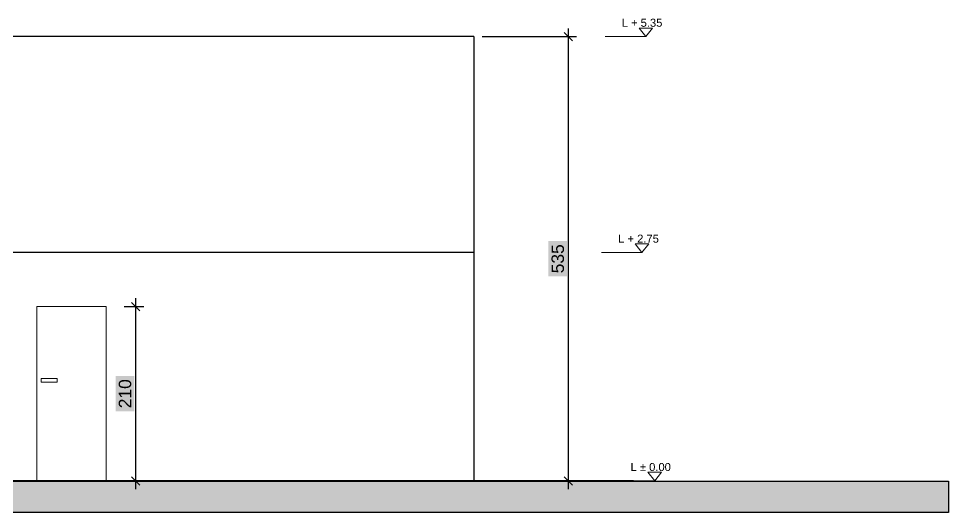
# Model space of a CAD drawing. Header units: inches. Extents: x 4350 to 28384, y -6772 to 993.
# Drawn here: x 16058 to 17178, y -2887 to -2292 of the extents above; entities that cross this region are included whole.
import ezdxf

# ---------------------------------------------------------------- set-up
doc = ezdxf.new("R2010")
doc.units = ezdxf.units.IN
doc.header["$MEASUREMENT"] = 0
doc.layers.add('ARREDI_attrezzature', color=7, linetype='Continuous')
doc.layers.add('INFISSI', color=4, linetype='Continuous', lineweight=18)
doc.layers.add('QUOTE', color=3, linetype='Continuous', lineweight=9)
doc.styles.get("Standard").update_dxf_attribs({"font": 'arial.ttf'})
doc.dimstyles.new('ook', dxfattribs={"dimtxt": 15, "dimasz": 10, "dimexe": 10, "dimexo": 10, "dimgap": 5, "dimtad": 1, "dimtoh": 1, "dimdec": 0, "dimzin": 0, "dimdsep": 46, "dimtxsty": 'Standard', "dimblk": 'OBLIQUE', "dimcen": 0.09, "dimdle": 10, "dimadec": 0, "dimazin": 0, "dimtfac": 1, "dimtdec": 0, "dimtofl": 0, "dimtmove": 0, "dimatfit": 3, "dimldrblk": 'OBLIQUE', "dimfxl": 1, "dimtfill": 2, "dimtfillclr": 1, "dimtolj": 1, "dimtzin": 0, "dimarcsym": 0})

# ---------------------------------------------------------------- blocks, each defined once
blk = doc.blocks.new('_Oblique')
at = {"color": 0, "linetype": 'ByBlock', "lineweight": -2}
blk.add_line((-0.5, -0.5), (0.5, 0.5), dxfattribs=at)
blk = doc.blocks.new('*D103')
at = {"layer": 'Defpoints', "color": 0, "transparency": 16777216}
for p in [(16175.8, -2638.8), (16175.8, -2848.8), (16199.3, -2848.8)]:
    blk.add_point(p, dxfattribs=at)
at = {"layer": 'QUOTE', "color": 0, "lineweight": -2, "transparency": 16777216}
for p, q in [((16199.3, -2628.8), (16199.3, -2858.8)), ((16185.8, -2638.8), (16209.3, -2638.8)), ((16185.8, -2848.8), (16209.3, -2848.8))]:
    blk.add_line(p, q, dxfattribs=at)
at = {"layer": 'QUOTE', "color": 0, "lineweight": -2, "transparency": 16777216, "xscale": 10, "yscale": 10, "zscale": 10}
for p, rotation in [((16199.3, -2638.8), 90), ((16199.3, -2848.8), 270)]:
    blk.add_blockref('_Oblique', p, dxfattribs=dict(at, rotation=rotation))
at = {"layer": 'QUOTE', "color": 0, "transparency": 16777216, "insert": (16186.7, -2743.8), "char_height": 15, "attachment_point": 5, "rotation": 90, "bg_fill": 1, "box_fill_scale": 1.25, "bg_fill_color": 1, "bg_fill_transparency": 0}
blk.add_mtext('\\A1;210', dxfattribs=at)
blk = doc.blocks.new('*D106')
at = {"layer": 'Defpoints', "color": 0, "transparency": 16777216}
for p in [(16606.6, -2313.8), (16606.6, -2848.8), (16720.5, -2848.8)]:
    blk.add_point(p, dxfattribs=at)
at = {"layer": 'QUOTE', "color": 0, "lineweight": -2, "transparency": 16777216}
for p, q in [((16720.5, -2303.8), (16720.5, -2858.8)), ((16616.6, -2313.8), (16730.5, -2313.8)), ((16616.6, -2848.8), (16730.5, -2848.8))]:
    blk.add_line(p, q, dxfattribs=at)
at = {"layer": 'QUOTE', "color": 0, "lineweight": -2, "transparency": 16777216, "xscale": 10, "yscale": 10, "zscale": 10}
for p, rotation in [((16720.5, -2313.8), 90), ((16720.5, -2848.8), 270)]:
    blk.add_blockref('_Oblique', p, dxfattribs=dict(at, rotation=rotation))
at = {"layer": 'QUOTE', "color": 0, "transparency": 16777216, "insert": (16707.9, -2581.3), "char_height": 15, "attachment_point": 5, "rotation": 90, "bg_fill": 1, "box_fill_scale": 1.25, "bg_fill_color": 1, "bg_fill_transparency": 0}
blk.add_mtext('\\A1;535', dxfattribs=at)

msp = doc.modelspace()

# ---------------------------------------------------------------- hatches: boundary and pattern name
at = {"layer": 'ARREDI_attrezzature'}
h = msp.add_hatch(color=256, dxfattribs=at)
h.dxf.hatch_style = 1
h.paths.add_polyline_path([(17178.3, -2849), (14979.9, -2849), (14979.9, -2886.7), (17178.3, -2886.7)])

# ---------------------------------------------------------------- linework, layer by layer
for p, q in [((16606.6, -2313.8), (15946.6, -2313.8)), ((16606.6, -2313.8), (16606.6, -2848.8)), ((16606.6, -2573.8), (15300.2, -2573.8)), ((16799.2, -2848.8), (14980.5, -2848.8))]:
    msp.add_line(p, q, dxfattribs=at)
msp.add_lwpolyline([(14979.9, -2849), (17178.3, -2849), (17178.3, -2886.7), (14979.9, -2886.7)], close=True, dxfattribs=at)
at = {"layer": 'INFISSI'}
for p, q in [((16080.5, -2848.8), (16080.5, -2638.8)), ((16080.5, -2638.8), (16164.1, -2638.8)), ((16164.1, -2848.8), (16164.1, -2638.8))]:
    msp.add_line(p, q, dxfattribs=at)
msp.add_lwpolyline([(16085.8, -2725.3), (16104.9, -2725.3), (16104.9, -2729.7), (16085.8, -2729.7)], close=True, dxfattribs=at)
at = {"layer": 'QUOTE'}
for p, q in [((16765.1, -2313.8), (16814, -2313.7)), ((16760.4, -2573.8), (16809.2, -2573.7)), ((16760.4, -2573.8), (16809.2, -2573.7)), ((16775.8, -2848.8), (16824.7, -2848.7))]:
    msp.add_line(p, q, dxfattribs=at)
for points in [[(16822.1, -2303.4), (16814, -2313.7), (16805.8, -2303.4)], [(16817.4, -2563.4), (16809.2, -2573.7), (16801.1, -2563.4)], [(16817.4, -2563.4), (16809.2, -2573.7), (16801.1, -2563.4)], [(16832.8, -2838.4), (16824.7, -2848.7), (16816.5, -2838.4)]]:
    msp.add_lwpolyline(points, close=True, dxfattribs=at)

# ---------------------------------------------------------------- texts
for s, p in [('L + 5.35', (16784.8, -2301.9)), ('L + 2.75', (16780.6, -2561.9)), ('L ± 0.00', (16795.5, -2836.9))]:
    msp.add_text(s, height=9.64, dxfattribs=at).set_placement(p)

# ---------------------------------------------------------------- dimensions: what is measured, and where the dimension line sits
for base, p1, p2, picture, middle in [((16720.5, -2848.8), (16606.6, -2313.8), (16606.6, -2848.8), '*D106', (16707.9, -2581.3)), ((16199.3, -2848.8), (16175.8, -2638.8), (16175.8, -2848.8), '*D103', (16186.7, -2743.8))]:
    dim = msp.add_linear_dim(base=base, p1=p1, p2=p2, angle=90, dimstyle='ook', dxfattribs=at)
    dim.commit()
    dim.dimension.update_dxf_attribs({"geometry": picture, "text_midpoint": middle})

doc.saveas('drawing.dxf')
